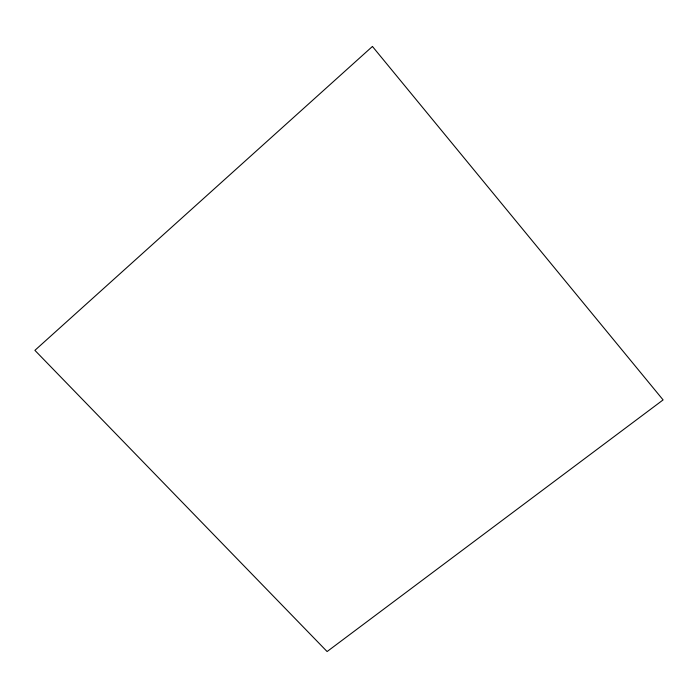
<?xml version="1.0" encoding="UTF-8"?>
<svg xmlns="http://www.w3.org/2000/svg" width="698" height="698" viewBox="0 0 698 698"><rect width="100%" height="100%" fill="white"/><g stroke="black" fill="none" stroke-linecap="round" stroke-linejoin="round"><path stroke-width="1.05" d="M372.435 46.452L34.9 350.352L327.109 651.548L663.1 399.91L372.435 46.452"/></g></svg>
